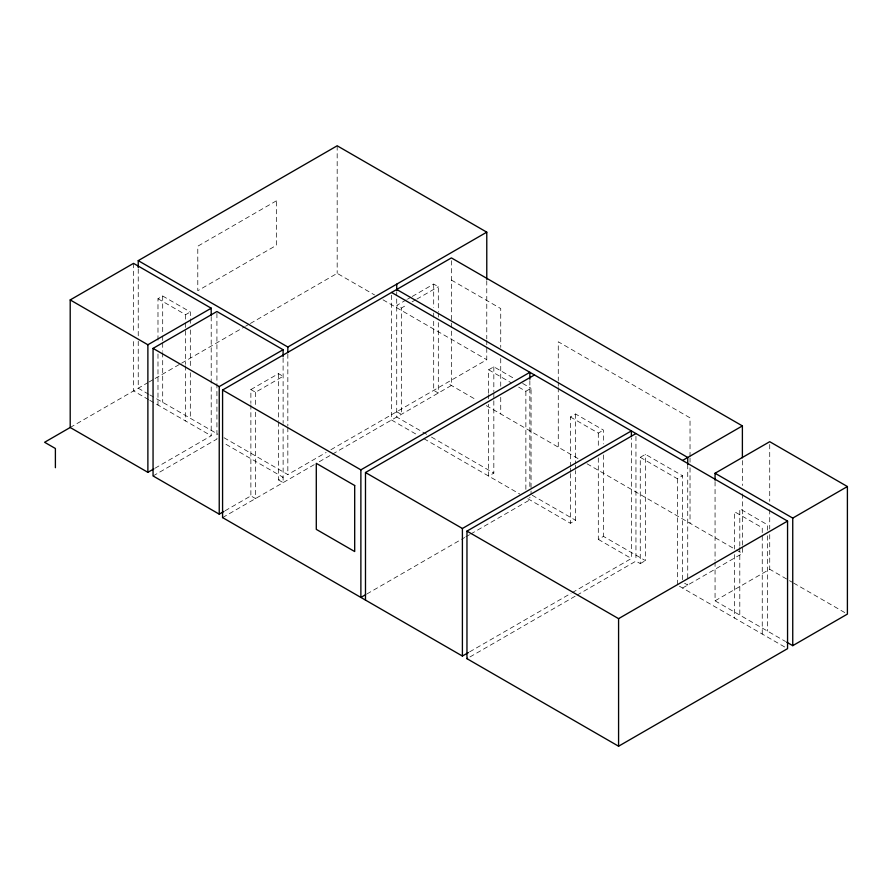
<?xml version="1.0" encoding="UTF-8"?>
<svg xmlns="http://www.w3.org/2000/svg" width="892" height="892" viewBox="0 0 892 892"><rect width="100%" height="100%" fill="white"/><g stroke="black" fill="none" stroke-linecap="round" stroke-linejoin="round"><path stroke-width="0.67" stroke-dasharray="4.46 3.34" d="M157.984 340.164L157.984 298.742L162.701 296.021L190.319 311.966L190.319 317.496M157.984 298.742L185.603 314.686L190.319 311.966M70.2 427.491L147.894 382.646M149.098 381.943L153.915 379.156M155.119 378.464L180.44 363.847M181.645 363.155L244.341 326.951M245.545 326.26L249.169 324.164M250.373 323.473L337.176 273.353L374.584 294.951M250.875 389.581L278.494 373.637L283.132 376.312L255.513 392.257L250.875 389.581L250.875 403.385M406.273 299.902L396.728 305.41L401.333 308.063L407.298 304.629M407.466 299.21L411.045 297.147M412.238 296.456L433.702 284.069L438.307 286.722L438.307 311.576M412.071 301.875L415.65 299.801M416.843 299.121L438.307 286.722M155.052 468.2L211.203 435.775L211.203 384.474M153.056 475.949L216.923 439.076L216.923 312.902M225.085 510.77L250.875 495.885L255.513 498.561L255.513 408.826M278.494 421.949L278.494 479.941L283.099 477.276L224.148 443.246M224.026 437.738L287.837 474.577L326.137 452.478M330.921 449.713L486.776 359.721L486.776 347.244M222.576 517.583L314.452 464.531M319.269 461.744L331.322 454.797M332.526 454.095L451.397 385.467L451.397 328.613M488.649 393.249L488.649 369.79L493.833 366.79L515.442 379.267M518.665 387.117L525.867 391.276L531.052 388.288L531.052 494.569M570.389 466.672L570.389 416.977L575.563 413.988L603.471 430.1L603.471 443.904M493.833 393.026L493.833 473.083L488.649 476.072L488.649 404.299M570.389 416.977L598.298 433.088L603.471 430.1M366.913 593.949L464.687 537.497M465.892 536.806L469.515 534.709M470.72 534.018L529.859 499.866L529.859 497.1M577.013 595.142L635.951 561.113L640.266 563.61L640.266 457.317L645.44 454.329L682.558 475.759L682.558 582.041M527.863 498.717L570.389 523.269L575.563 520.281L575.563 470.586M640.266 457.317L677.374 478.748L682.558 475.759M598.298 457.93L598.298 539.381L603.471 536.393L645.44 560.622L645.44 454.329M469.638 651.862L571.025 593.325M572.24 592.622L631.38 558.481L631.38 437.849M469.961 656.947L575.808 595.834M640.266 563.61L645.44 560.622M682.558 588.029L742.389 553.475L742.389 546.54M715.061 561.993L715.061 600.818L769.729 569.252L792.431 582.364M451.397 280.077L500.735 308.565L500.735 347.389M383.025 299.823L486.776 359.721M522.645 383.426L531.052 388.288M488.649 369.79L511.462 382.958M449.88 384.597L476.663 400.062M486.296 405.615L579.833 459.625M587.014 463.773L735.253 549.349M736.446 550.041L742.389 553.475M793.624 583.056L847.4 614.097M396.728 411.714L401.333 414.367L401.333 308.063M426.699 434.326L396.728 417.032L396.728 292.242M431.494 437.102L493.833 473.083M532.256 495.272L575.563 520.281M684.621 583.245L687.732 585.029L687.732 580.87M715.061 600.818L785.506 641.482M391.521 419.998L416.731 434.549M423.923 438.708L519.869 494.101M598.298 539.381L631.38 558.481M679.448 586.234L786.354 647.949M148.719 394.264L138.238 388.21L138.238 338.291M149.889 394.933L218.005 434.259M148.674 399.672L133.532 390.93L133.532 339.629M149.834 400.341L211.203 435.775M278.494 479.941L283.132 482.617L283.099 424.592M769.729 444.461L769.729 501.315M769.729 509.633L769.729 529.045M769.729 534.587L769.729 569.252M767.421 530.261L767.421 524.741L739.803 508.797L739.803 546.071M767.421 535.78L767.421 631.045M762.247 634.034L762.247 527.73L734.629 511.785L734.629 549.059M742.389 460.573L742.389 485.538M742.389 493.856L742.389 545.157M739.803 547.454L739.803 615.101M734.629 554.579L734.629 618.089M715.061 481.568L715.061 560.6M690.029 456.682L690.029 417.857L558.269 341.781L558.269 380.605M690.029 458.064L690.029 462.234M690.029 467.776L690.029 523.247M687.732 464.397L687.732 579.488M677.374 478.748L677.374 585.029M635.951 436.322L635.951 561.113M603.471 454.942L603.471 536.393M598.298 433.088L598.298 448.275M575.563 413.988L575.563 463.684M575.563 465.067L575.563 469.203M570.389 468.055L570.389 472.191M570.389 473.574L570.389 523.269M558.269 381.999L558.269 386.158M558.269 387.541L558.269 447.171M529.859 380.628L529.859 487.389M525.867 391.276L525.867 492.038M500.735 358.484L500.735 386.225M500.735 397.319L500.735 413.955M493.833 366.79L493.833 391.644M488.649 394.632L488.649 398.769M486.776 280.69L486.776 338.927M486.776 340.309L486.776 345.862M451.397 260.676L451.397 321.678M451.397 323.06L451.397 327.23M438.307 312.958L438.307 317.095M438.307 322.614L438.307 393.026L433.702 390.373L433.702 318.578M433.702 284.069L433.702 307.539M433.702 313.059L433.702 317.195M391.555 295.23L391.555 420.02M337.176 145.786L337.176 273.353M287.837 353.946L287.837 426.053M287.837 427.435L287.837 474.577M283.099 358.038L283.132 423.254M278.494 373.637L278.494 420.567M255.513 392.257L255.513 407.443M250.875 404.767L250.875 495.885M211.203 316.526L211.203 383.092M190.319 318.868L190.319 324.398M190.319 329.917L190.319 367.192M190.319 372.711L190.319 418.27M185.603 314.686L185.603 321.588M185.603 322.971L185.603 364.393M185.603 365.776L185.603 420.991M162.701 296.021L162.701 334.678M162.701 336.061L162.701 341.58M162.701 342.963L162.701 351.247M162.701 352.63L162.701 402.325M157.984 353.968L157.984 405.046M138.238 268.96L138.238 336.908M133.532 263.363L133.532 332.694M276.33 200.856L197.79 246.192L197.79 290.714L276.33 245.367L276.33 200.856"/><path stroke-width="1.34" d="M153.859 468.891L147.882 472.336L70.2 427.491L70.2 299.924L133.532 263.363L211.203 308.208L211.203 315.144M138.238 267.578L138.238 260.642L337.176 145.786L486.776 232.165L486.776 279.308M70.2 299.924L147.882 344.769L211.315 308.153M223.914 511.45L219.231 514.149L153.056 475.949L153.056 348.382L216.923 311.509L283.099 349.72L283.099 356.644M70.2 427.491L44.6 442.276L55.393 448.498L55.393 467.698M153.056 348.382L219.231 386.593L283.099 349.72M138.238 260.642L287.837 347.021L486.776 232.165M222.576 517.583L222.576 390.016L451.397 257.911L742.389 425.908L742.389 457.808M222.576 390.016L360.881 469.861L529.859 372.31L529.859 379.234M365.486 600.082L365.486 472.526L534.464 374.963M365.486 472.526L462.402 528.477L631.38 430.914L631.38 436.467M391.555 292.453L787.558 521.084L787.558 648.651L618.58 746.214L466.962 658.675L466.962 531.108L635.951 433.557M365.709 594.641L360.881 597.428L360.881 469.861M682.558 460.462L742.389 425.908M715.061 480.186L715.061 473.251L769.729 441.696L847.4 486.541L847.4 614.097L792.743 645.663L786.711 642.184M222.532 517.561L462.402 656.044L468.434 652.554M466.962 658.675L467.553 658.341M466.962 531.108L618.58 618.647L787.558 521.084M715.061 473.251L792.743 518.096L847.4 486.541M396.728 289.465L687.732 457.473L687.732 464.397M792.743 518.096L792.743 645.663M618.58 618.647L618.58 746.214M462.402 528.477L462.402 656.044M396.728 284.147L396.728 290.792M287.837 347.021L287.837 352.563M219.231 386.593L219.231 514.149M147.882 344.769L147.882 472.336M354.693 485.516L316.292 463.349L316.292 529.369L354.693 551.546L354.693 485.516"/></g></svg>
